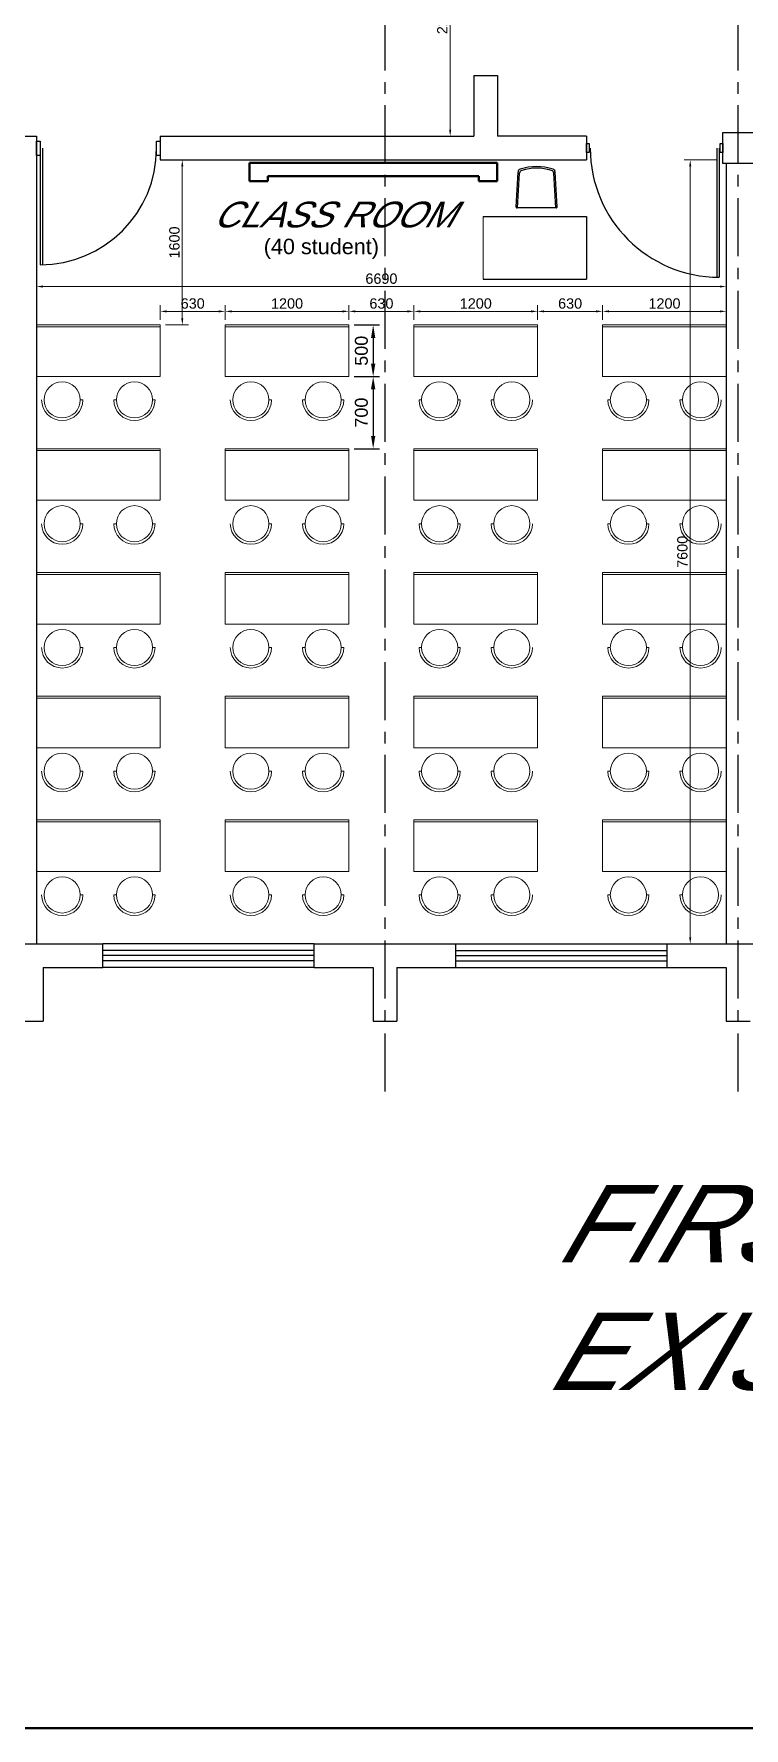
# Model space of a CAD drawing. Extents: x 348043 to 758301, y 133827 to 256568.
# Drawn here: x 588428 to 595315, y 199776 to 216205 of the extents above; entities that cross this region are included whole.
import ezdxf
from ezdxf.enums import TextEntityAlignment as Align

# ---------------------------------------------------------------- set-up
doc = ezdxf.new("R2010")
doc.units = 0
doc.header["$LTSCALE"] = 900
doc.header["$MEASUREMENT"] = 0
doc.header["$PDMODE"] = 34
doc.linetypes.add('ACAD_ISO02W100', pattern=[15, 12, -3])
doc.linetypes.add('CENTER', pattern=[2, 1.25, -0.25, 0.25, -0.25])
doc.layers.get('0').update_dxf_attribs({"color": 1, "linetype": 'CONTINUOUS'})
doc.layers.get('DEFPOINTS').update_dxf_attribs({"color": 3, "linetype": 'CONTINUOUS'})
doc.layers.add('COL', color=6, linetype='CONTINUOUS', lineweight=25)
doc.layers.add('door', color=163, linetype='CONTINUOUS')
doc.layers.add('TEXT', color=2, linetype='CONTINUOUS')
doc.styles.add('ROMANS', font='arial.ttf')
doc.dimstyles.new('MSADIM', dxfattribs={"dimscale": 50, "dimtxt": 2.5, "dimasz": 2.5, "dimexe": 1.2, "dimexo": 1, "dimgap": 1, "dimtad": 1, "dimdec": 0, "dimzin": 1, "dimdsep": 46, "dimtxsty": 'ROMANS', "dimcen": 0, "dimclrd": 3, "dimclrt": 6, "dimadec": 0, "dimazin": 0, "dimtfac": 1, "dimtdec": 0, "dimtofl": 0, "dimtmove": 0, "dimatfit": 3, "dimfxl": 1, "dimtvp": 0.1, "dimtolj": 1, "dimtzin": 1, "dimarcsym": 0})

# ---------------------------------------------------------------- blocks, each defined once
blk = doc.blocks.new('*D126')
at = {"layer": 'DEFPOINTS', "color": 0, "lineweight": 50, "ltscale": 1.25}
for p in [(595108, 214982), (594793, 207382), (595108, 207382)]:
    blk.add_point(p, dxfattribs=at)
at = {"layer": 'door', "color": 0, "lineweight": 9, "ltscale": 1.25}
blk.add_line((595058, 214982), (594733, 214982), dxfattribs=at)
at = {"layer": 'door', "color": 3, "lineweight": 9, "ltscale": 1.25}
blk.add_line((594793, 214920), (594793, 207445), dxfattribs=at)
at = {"layer": 'door', "color": 0, "linetype": 'ACAD_ISO02W100', "lineweight": 9, "ltscale": 1.25}
blk.add_line((595058, 207382), (594733, 207382), dxfattribs=at)
at = {"layer": 'door', "color": 3, "lineweight": 50, "ltscale": 1.25}
for points in [[(594782, 214920), (594803, 214920), (594793, 214982)], [(594782, 207445), (594803, 207445), (594793, 207382)]]:
    blk.add_solid(points, dxfattribs=at)
at = {"layer": 'door', "color": 6, "lineweight": 5, "ltscale": 1.25, "insert": (594717, 211182), "char_height": 100, "attachment_point": 5, "rotation": 90, "style": 'ROMANS'}
blk.add_mtext('\\A1;7600', dxfattribs=at)
blk = doc.blocks.new('*D141')
at = {"layer": 'DEFPOINTS', "color": 0, "lineweight": 50, "ltscale": 1.25}
for p in [(592465, 217502), (592693, 217502), (592693, 215212)]:
    blk.add_point(p, dxfattribs=at)
at = {"layer": 'door', "color": 0, "linetype": 'ACAD_ISO02W100', "lineweight": 9, "ltscale": 1.25}
blk.add_line((592643, 217502), (592405, 217502), dxfattribs=at)
at = {"layer": 'door', "color": 3, "lineweight": 9, "ltscale": 1.25}
blk.add_line((592465, 215275), (592465, 217440), dxfattribs=at)
at = {"layer": 'door', "color": 0, "lineweight": 9, "ltscale": 1.25}
blk.add_line((592643, 215212), (592405, 215212), dxfattribs=at)
at = {"layer": 'door', "color": 3, "lineweight": 50, "ltscale": 1.25}
for points in [[(592455, 217440), (592475, 217440), (592465, 217502)], [(592455, 215275), (592475, 215275), (592465, 215212)]]:
    blk.add_solid(points, dxfattribs=at)
at = {"layer": 'door', "color": 6, "lineweight": 5, "ltscale": 1.25, "insert": (592389, 216357), "char_height": 100, "attachment_point": 5, "rotation": 90, "style": 'ROMANS'}
blk.add_mtext('\\A1;2290', dxfattribs=at)
blk = doc.blocks.new('*D161')
at = {"layer": 'DEFPOINTS', "color": 0, "lineweight": 50, "ltscale": 1.25}
for p in [(589653, 214982), (589867, 214982), (589653, 213382)]:
    blk.add_point(p, dxfattribs=at)
at = {"layer": 'door', "color": 0, "linetype": 'ACAD_ISO02W100', "lineweight": 9, "ltscale": 1.25}
blk.add_line((589703, 214982), (589927, 214982), dxfattribs=at)
at = {"layer": 'door', "color": 3, "lineweight": 9, "ltscale": 1.25}
blk.add_line((589867, 213445), (589867, 214920), dxfattribs=at)
at = {"layer": 'door', "color": 0, "lineweight": 9, "ltscale": 1.25}
blk.add_line((589703, 213382), (589927, 213382), dxfattribs=at)
at = {"layer": 'door', "color": 3, "lineweight": 50, "ltscale": 1.25}
for points in [[(589857, 214920), (589877, 214920), (589867, 214982)], [(589857, 213445), (589877, 213445), (589867, 213382)]]:
    blk.add_solid(points, dxfattribs=at)
at = {"layer": 'door', "color": 6, "lineweight": 5, "ltscale": 1.25, "insert": (589791, 214182), "char_height": 100, "attachment_point": 5, "rotation": 90, "style": 'ROMANS'}
blk.add_mtext('\\A1;1600', dxfattribs=at)
blk = doc.blocks.new('*D162')
at = {"layer": 'DEFPOINTS', "color": 0, "lineweight": 50, "ltscale": 1.25}
for p in [(591483, 213514), (590283, 213382), (591483, 213382)]:
    blk.add_point(p, dxfattribs=at)
at = {"layer": 'door', "color": 0, "lineweight": 9, "ltscale": 1.25}
blk.add_line((590283, 213432), (590283, 213574), dxfattribs=at)
at = {"layer": 'door', "color": 3, "lineweight": 9, "ltscale": 1.25}
blk.add_line((590345, 213514), (591420, 213514), dxfattribs=at)
at = {"layer": 'door', "color": 0, "linetype": 'ACAD_ISO02W100', "lineweight": 9, "ltscale": 1.25}
blk.add_line((591483, 213432), (591483, 213574), dxfattribs=at)
at = {"layer": 'door', "color": 3, "lineweight": 50, "ltscale": 1.25}
for points in [[(590345, 213524), (590345, 213504), (590283, 213514)], [(591420, 213524), (591420, 213504), (591483, 213514)]]:
    blk.add_solid(points, dxfattribs=at)
at = {"layer": 'door', "color": 6, "lineweight": 5, "ltscale": 1.25, "insert": (590883, 213590), "char_height": 100, "attachment_point": 5, "style": 'ROMANS'}
blk.add_mtext('\\A1;1200', dxfattribs=at)
blk = doc.blocks.new('*D163')
at = {"layer": 'DEFPOINTS', "color": 0, "lineweight": 50, "ltscale": 1.25}
for p in [(592113, 213514), (591483, 213382), (592113, 213382)]:
    blk.add_point(p, dxfattribs=at)
at = {"layer": 'door', "color": 0, "lineweight": 9, "ltscale": 1.25}
blk.add_line((591483, 213432), (591483, 213574), dxfattribs=at)
at = {"layer": 'door', "color": 3, "lineweight": 9, "ltscale": 1.25}
blk.add_line((591545, 213514), (592050, 213514), dxfattribs=at)
at = {"layer": 'door', "color": 0, "linetype": 'ACAD_ISO02W100', "lineweight": 9, "ltscale": 1.25}
blk.add_line((592113, 213432), (592113, 213574), dxfattribs=at)
at = {"layer": 'door', "color": 3, "lineweight": 50, "ltscale": 1.25}
for points in [[(591545, 213524), (591545, 213504), (591483, 213514)], [(592050, 213524), (592050, 213504), (592113, 213514)]]:
    blk.add_solid(points, dxfattribs=at)
at = {"layer": 'door', "color": 6, "lineweight": 5, "ltscale": 1.25, "insert": (591798, 213590), "char_height": 100, "attachment_point": 5, "style": 'ROMANS'}
blk.add_mtext('\\A1;630', dxfattribs=at)
blk = doc.blocks.new('*D164')
at = {"layer": 'DEFPOINTS', "color": 0, "lineweight": 50, "ltscale": 1.25}
for p in [(591483, 213382), (591483, 212882), (591718, 212882)]:
    blk.add_point(p, dxfattribs=at)
at = {"layer": 'door', "color": 0, "lineweight": -2, "ltscale": 1.25}
for p, q in [((591533, 213382), (591778, 213382)), ((591533, 212882), (591778, 212882))]:
    blk.add_line(p, q, dxfattribs=at)
at = {"layer": 'door', "color": 3, "lineweight": -2, "ltscale": 1.25}
blk.add_line((591718, 213257), (591718, 213007), dxfattribs=at)
at = {"layer": 'door', "color": 3, "lineweight": 50, "ltscale": 1.25}
for points in [[(591697, 213257), (591739, 213257), (591718, 213382)], [(591697, 213007), (591739, 213007), (591718, 212882)]]:
    blk.add_solid(points, dxfattribs=at)
at = {"layer": 'door', "color": 6, "lineweight": 50, "ltscale": 1.25, "insert": (591604, 213132), "char_height": 125, "attachment_point": 5, "rotation": 90, "style": 'ROMANS'}
blk.add_mtext('\\A1;500', dxfattribs=at)
blk = doc.blocks.new('*D165')
at = {"layer": 'DEFPOINTS', "color": 0, "lineweight": 50, "ltscale": 1.25}
for p in [(591483, 212882), (591483, 212182), (591718, 212182)]:
    blk.add_point(p, dxfattribs=at)
at = {"layer": 'door', "color": 0, "lineweight": -2, "ltscale": 1.25}
for p, q in [((591533, 212882), (591778, 212882)), ((591533, 212182), (591778, 212182))]:
    blk.add_line(p, q, dxfattribs=at)
at = {"layer": 'door', "color": 3, "lineweight": -2, "ltscale": 1.25}
blk.add_line((591718, 212757), (591718, 212307), dxfattribs=at)
at = {"layer": 'door', "color": 3, "lineweight": 50, "ltscale": 1.25}
for points in [[(591697, 212757), (591739, 212757), (591718, 212882)], [(591697, 212307), (591739, 212307), (591718, 212182)]]:
    blk.add_solid(points, dxfattribs=at)
at = {"layer": 'door', "color": 6, "lineweight": 50, "ltscale": 1.25, "insert": (591604, 212532), "char_height": 125, "attachment_point": 5, "rotation": 90, "style": 'ROMANS'}
blk.add_mtext('\\A1;700', dxfattribs=at)
blk = doc.blocks.new('*D166')
at = {"layer": 'DEFPOINTS', "color": 0, "lineweight": 50, "ltscale": 1.25}
for p in [(590283, 213514), (589653, 213382), (590283, 213382)]:
    blk.add_point(p, dxfattribs=at)
at = {"layer": 'door', "color": 0, "lineweight": 9, "ltscale": 1.25}
blk.add_line((589653, 213432), (589653, 213574), dxfattribs=at)
at = {"layer": 'door', "color": 3, "lineweight": 9, "ltscale": 1.25}
blk.add_line((589715, 213514), (590220, 213514), dxfattribs=at)
at = {"layer": 'door', "color": 0, "linetype": 'ACAD_ISO02W100', "lineweight": 9, "ltscale": 1.25}
blk.add_line((590283, 213432), (590283, 213574), dxfattribs=at)
at = {"layer": 'door', "color": 3, "lineweight": 50, "ltscale": 1.25}
for points in [[(589715, 213524), (589715, 213504), (589653, 213514)], [(590220, 213524), (590220, 213504), (590283, 213514)]]:
    blk.add_solid(points, dxfattribs=at)
at = {"layer": 'door', "color": 6, "lineweight": 5, "ltscale": 1.25, "insert": (589968, 213590), "char_height": 100, "attachment_point": 5, "style": 'ROMANS'}
blk.add_mtext('\\A1;630', dxfattribs=at)
blk = doc.blocks.new('*D167')
at = {"layer": 'DEFPOINTS', "color": 0, "lineweight": 50, "ltscale": 1.25}
for p in [(593313, 213514), (592113, 213382), (593313, 213382)]:
    blk.add_point(p, dxfattribs=at)
at = {"layer": 'door', "color": 0, "lineweight": 9, "ltscale": 1.25}
blk.add_line((592113, 213432), (592113, 213574), dxfattribs=at)
at = {"layer": 'door', "color": 3, "lineweight": 9, "ltscale": 1.25}
blk.add_line((592175, 213514), (593250, 213514), dxfattribs=at)
at = {"layer": 'door', "color": 0, "linetype": 'ACAD_ISO02W100', "lineweight": 9, "ltscale": 1.25}
blk.add_line((593313, 213432), (593313, 213574), dxfattribs=at)
at = {"layer": 'door', "color": 3, "lineweight": 50, "ltscale": 1.25}
for points in [[(592175, 213524), (592175, 213504), (592113, 213514)], [(593250, 213524), (593250, 213504), (593313, 213514)]]:
    blk.add_solid(points, dxfattribs=at)
at = {"layer": 'door', "color": 6, "lineweight": 5, "ltscale": 1.25, "insert": (592713, 213590), "char_height": 100, "attachment_point": 5, "style": 'ROMANS'}
blk.add_mtext('\\A1;1200', dxfattribs=at)
blk = doc.blocks.new('*D168')
at = {"layer": 'DEFPOINTS', "color": 0, "lineweight": 50, "ltscale": 1.25}
for p in [(593943, 213514), (593313, 213382), (593943, 213382)]:
    blk.add_point(p, dxfattribs=at)
at = {"layer": 'door', "color": 0, "lineweight": 9, "ltscale": 1.25}
blk.add_line((593313, 213432), (593313, 213574), dxfattribs=at)
at = {"layer": 'door', "color": 3, "lineweight": 9, "ltscale": 1.25}
blk.add_line((593375, 213514), (593880, 213514), dxfattribs=at)
at = {"layer": 'door', "color": 0, "linetype": 'ACAD_ISO02W100', "lineweight": 9, "ltscale": 1.25}
blk.add_line((593943, 213432), (593943, 213574), dxfattribs=at)
at = {"layer": 'door', "color": 3, "lineweight": 50, "ltscale": 1.25}
for points in [[(593375, 213524), (593375, 213504), (593313, 213514)], [(593880, 213524), (593880, 213504), (593943, 213514)]]:
    blk.add_solid(points, dxfattribs=at)
at = {"layer": 'door', "color": 6, "lineweight": 5, "ltscale": 1.25, "insert": (593628, 213590), "char_height": 100, "attachment_point": 5, "style": 'ROMANS'}
blk.add_mtext('\\A1;630', dxfattribs=at)
blk = doc.blocks.new('*D169')
at = {"layer": 'DEFPOINTS', "color": 0, "lineweight": 50, "ltscale": 1.25}
for p in [(595143, 213514), (593943, 213382), (595143, 213382)]:
    blk.add_point(p, dxfattribs=at)
at = {"layer": 'door', "color": 0, "lineweight": 9, "ltscale": 1.25}
blk.add_line((593943, 213432), (593943, 213574), dxfattribs=at)
at = {"layer": 'door', "color": 3, "lineweight": 9, "ltscale": 1.25}
blk.add_line((594005, 213514), (595080, 213514), dxfattribs=at)
at = {"layer": 'door', "color": 0, "linetype": 'ACAD_ISO02W100', "lineweight": 9, "ltscale": 1.25}
blk.add_line((595143, 213432), (595143, 213574), dxfattribs=at)
at = {"layer": 'door', "color": 3, "lineweight": 50, "ltscale": 1.25}
for points in [[(594005, 213524), (594005, 213504), (593943, 213514)], [(595080, 213524), (595080, 213504), (595143, 213514)]]:
    blk.add_solid(points, dxfattribs=at)
at = {"layer": 'door', "color": 6, "lineweight": 5, "ltscale": 1.25, "insert": (594543, 213590), "char_height": 100, "attachment_point": 5, "style": 'ROMANS'}
blk.add_mtext('\\A1;1200', dxfattribs=at)
blk = doc.blocks.new('*D170')
at = {"layer": 'DEFPOINTS', "color": 0, "lineweight": 50, "ltscale": 1.25}
for p in [(595143, 213755), (588453, 213733), (595143, 213733)]:
    blk.add_point(p, dxfattribs=at)
at = {"layer": 'door', "color": 0, "lineweight": 9, "ltscale": 1.25}
blk.add_line((588453, 213783), (588453, 213815), dxfattribs=at)
at = {"layer": 'door', "color": 3, "lineweight": 9, "ltscale": 1.25}
blk.add_line((588515, 213755), (595080, 213755), dxfattribs=at)
at = {"layer": 'door', "color": 0, "linetype": 'ACAD_ISO02W100', "lineweight": 9, "ltscale": 1.25}
blk.add_line((595143, 213783), (595143, 213815), dxfattribs=at)
at = {"layer": 'door', "color": 3, "lineweight": 50, "ltscale": 1.25}
for points in [[(588515, 213765), (588515, 213745), (588453, 213755)], [(595080, 213765), (595080, 213745), (595143, 213755)]]:
    blk.add_solid(points, dxfattribs=at)
at = {"layer": 'door', "color": 6, "lineweight": 5, "ltscale": 1.25, "insert": (591798, 213831), "char_height": 100, "attachment_point": 5, "style": 'ROMANS'}
blk.add_mtext('\\A1;6690', dxfattribs=at)

msp = doc.modelspace()

# ---------------------------------------------------------------- linework, layer by layer
at = {"color": 1, "linetype": 'Continuous'}
for p, q in [((593103.5, 214528.5), (593122.7, 214865.5)), ((593118, 214517.9), (593137.1, 214854.3)), ((593487.9, 214517.9), (593468.8, 214854.3)), ((593502.3, 214528.5), (593483.2, 214865.5)), ((592786.2, 214435), (593786.2, 214435)), ((593492.3, 214517.9), (593113.5, 214517.9)), ((593786.2, 214435), (593786.2, 213825)), ((592786, 213825), (593786.2, 213825))]:
    msp.add_line(p, q, dxfattribs=at)
for centre, radius, start, end in [((593152.7, 214863.8), 30, 108.26776, 176.74422), ((593302.9, 214408.5), 509.4, 71.73224, 108.26776), ((593302.9, 214408.5), 494.4, 72.98637, 107.01363), ((593453.2, 214863.8), 30, 3.25578, 71.73224), ((593167, 214852.6), 30, 107.01363, 176.74422), ((593438.8, 214852.6), 30, 3.25578, 72.98637), ((593472.4, 214878.3), 10, 3.25578, 70.16199), ((593113.5, 214527.9), 10, 176.74422, 270), ((593492.3, 214527.9), 10, 270, 3.25578)]:
    msp.add_arc(centre, radius, start, end, dxfattribs=at)
at = {"layer": 'COL'}
msp.add_lwpolyline([(595407.8, 215247.3), (595407.8, 214947.3), (595107.8, 214947.3), (595107.8, 215247.3)], close=True, dxfattribs=at)
at = {"layer": 'door', "linetype": 'CENTER', "ltscale": 0.5}
for p, q in [((591832.8, 205950.1), (591832.8, 218110.3)), ((595257.8, 205950.1), (595257.8, 218110.3))]:
    msp.add_line(p, q, dxfattribs=at)
at = {"layer": 'door', "color": 3, "ltscale": 1.25}
for p, q in [((592692.8, 215802.3), (592922.8, 215802.3)), ((592692.8, 215802.3), (592692.8, 215212.3)), ((592922.8, 215802.3), (592922.8, 215212.3)), ((586927.8, 215212.3), (588452.8, 215212.3)), ((588452.8, 215212.3), (588452.8, 207382.3)), ((588452.8, 215212.3), (588452.8, 214982.3)), ((589652.8, 215212.3), (592692.8, 215212.3)), ((589652.8, 215212.3), (589652.8, 214982.3)), ((593787.8, 215212.3), (592922.8, 215212.3)), ((593787.8, 215212.3), (593787.8, 214982.3)), ((589652.8, 214982.3), (593787.8, 214982.3)), ((595142.8, 214947.3), (595142.8, 207382.3)), ((587710.3, 207382.3), (589095.3, 207382.3)), ((589095.3, 207152.3), (589095.3, 207382.3)), ((591145.3, 207382.3), (592520.3, 207382.3)), ((591145.3, 207152.3), (591145.3, 207382.3)), ((592520.3, 207152.3), (592520.3, 207382.3)), ((594570.3, 207382.3), (595945.3, 207382.3)), ((594570.3, 207152.3), (594570.3, 207382.3)), ((588517.8, 207152.3), (589095.3, 207152.3)), ((588517.8, 207152.3), (588517.8, 206632.3)), ((591145.3, 207152.3), (591717.8, 207152.3)), ((591717.8, 207152.3), (591717.8, 206632.3)), ((591947.8, 207152.3), (592520.3, 207152.3)), ((591947.8, 207152.3), (591947.8, 206632.3)), ((594570.3, 207152.3), (595142.8, 207152.3)), ((595142.8, 207152.3), (595142.8, 206632.3)), ((588287.8, 206632.3), (588517.8, 206632.3)), ((591717.8, 206632.3), (591947.8, 206632.3)), ((595142.8, 206632.3), (595372.8, 206632.3))]:
    msp.add_line(p, q, dxfattribs=at)
at = {"layer": 'door', "color": 13, "ltscale": 1.25}
for p, q in [((588488, 215095.1), (588488, 213965.5)), ((588511.4, 215095.1), (588511.4, 213965.5)), ((595049.2, 215095.1), (595049.2, 213845.7)), ((595072.6, 215095.1), (595072.6, 213845.5)), ((591145.3, 207382.3), (589095.3, 207382.3)), ((592520.3, 207382.3), (594570.3, 207382.3)), ((591145.3, 207317.3), (589095.3, 207317.3)), ((591145.3, 207267.3), (589095.3, 207267.3)), ((591145.3, 207217.3), (589095.3, 207217.3)), ((592520.3, 207317.3), (594570.3, 207317.3)), ((592520.3, 207267.3), (594570.3, 207267.3)), ((592520.3, 207217.3), (594570.3, 207217.3)), ((591145.3, 207152.3), (589095.3, 207152.3)), ((592520.3, 207152.3), (594570.3, 207152.3))]:
    msp.add_line(p, q, dxfattribs=at)
at = {"layer": 'door', "color": 1, "lineweight": 50, "ltscale": 1.25}
for p, q in [((590520.3, 214955), (592920.3, 214955)), ((590520.3, 214955), (590520.3, 214776)), ((592920.3, 214955), (592920.3, 214776)), ((590520.3, 214776), (590696.3, 214776)), ((590696.3, 214826), (592744.3, 214826)), ((590696.3, 214826), (590696.3, 214776)), ((592744.3, 214826), (592744.3, 214776)), ((592744.3, 214776), (592920.3, 214776))]:
    msp.add_line(p, q, dxfattribs=at)
at = {"layer": 'door', "color": 222, "linetype": 'ByBlock', "lineweight": 13, "ltscale": 1.25}
msp.add_line((592786.2, 213825), (592786.2, 214435), dxfattribs=at)
at = {"layer": 'door', "color": 190, "linetype": 'ByBlock', "lineweight": 5, "ltscale": 1.25}
for p, q in [((589652.8, 213363.4), (588452.8, 213363.4)), ((591482.8, 213363.4), (590282.8, 213363.4)), ((592112.8, 213363.4), (593312.8, 213363.4)), ((593942.8, 213363.4), (595142.8, 213363.4)), ((589652.8, 212163.4), (588452.8, 212163.4)), ((591482.8, 212163.4), (590282.8, 212163.4)), ((592112.8, 212163.4), (593312.8, 212163.4)), ((593942.8, 212163.4), (595142.8, 212163.4)), ((589652.8, 210963.4), (588452.8, 210963.4)), ((591482.8, 210963.4), (590282.8, 210963.4)), ((592112.8, 210963.4), (593312.8, 210963.4)), ((593942.8, 210963.4), (595142.8, 210963.4)), ((589652.8, 209763.4), (588452.8, 209763.4)), ((591482.8, 209763.4), (590282.8, 209763.4)), ((592112.8, 209763.4), (593312.8, 209763.4)), ((593942.8, 209763.4), (595142.8, 209763.4)), ((589652.8, 208563.4), (588452.8, 208563.4)), ((591482.8, 208563.4), (590282.8, 208563.4)), ((592112.8, 208563.4), (593312.8, 208563.4)), ((593942.8, 208563.4), (595142.8, 208563.4))]:
    msp.add_line(p, q, dxfattribs=at)
at = {"layer": 'door', "color": 3, "linetype": 'ByBlock', "lineweight": 5, "ltscale": 1.25}
for p, q in [((588902.8, 212655.1), (588877.8, 212655.1)), ((589202.8, 212655.1), (589227.8, 212655.1)), ((589577.8, 212655.1), (589602.8, 212655.1)), ((590732.8, 212655.1), (590707.8, 212655.1)), ((591032.8, 212655.1), (591057.8, 212655.1)), ((591407.8, 212655.1), (591432.8, 212655.1)), ((592187.8, 212655.1), (592162.8, 212655.1)), ((592562.8, 212655.1), (592537.8, 212655.1)), ((592862.8, 212655.1), (592887.8, 212655.1)), ((594017.8, 212655.1), (593992.8, 212655.1)), ((594392.8, 212655.1), (594367.8, 212655.1)), ((594692.8, 212655.1), (594717.8, 212655.1)), ((588902.8, 211455.1), (588877.8, 211455.1)), ((589202.8, 211455.1), (589227.8, 211455.1)), ((589577.8, 211455.1), (589602.8, 211455.1)), ((590732.8, 211455.1), (590707.8, 211455.1)), ((591032.8, 211455.1), (591057.8, 211455.1)), ((591407.8, 211455.1), (591432.8, 211455.1)), ((592187.8, 211455.1), (592162.8, 211455.1)), ((592562.8, 211455.1), (592537.8, 211455.1)), ((592862.8, 211455.1), (592887.8, 211455.1)), ((594017.8, 211455.1), (593992.8, 211455.1)), ((594392.8, 211455.1), (594367.8, 211455.1)), ((594692.8, 211455.1), (594717.8, 211455.1)), ((588902.8, 210255.1), (588877.8, 210255.1)), ((589202.8, 210255.1), (589227.8, 210255.1)), ((589577.8, 210255.1), (589602.8, 210255.1)), ((590732.8, 210255.1), (590707.8, 210255.1)), ((591032.8, 210255.1), (591057.8, 210255.1)), ((591407.8, 210255.1), (591432.8, 210255.1)), ((592187.8, 210255.1), (592162.8, 210255.1)), ((592562.8, 210255.1), (592537.8, 210255.1)), ((592862.8, 210255.1), (592887.8, 210255.1)), ((594017.8, 210255.1), (593992.8, 210255.1)), ((594392.8, 210255.1), (594367.8, 210255.1)), ((594692.8, 210255.1), (594717.8, 210255.1)), ((588902.8, 209055.1), (588877.8, 209055.1)), ((589202.8, 209055.1), (589227.8, 209055.1)), ((589577.8, 209055.1), (589602.8, 209055.1)), ((590732.8, 209055.1), (590707.8, 209055.1)), ((591032.8, 209055.1), (591057.8, 209055.1)), ((591407.8, 209055.1), (591432.8, 209055.1)), ((592187.8, 209055.1), (592162.8, 209055.1)), ((592562.8, 209055.1), (592537.8, 209055.1)), ((592862.8, 209055.1), (592887.8, 209055.1)), ((594017.8, 209055.1), (593992.8, 209055.1)), ((594392.8, 209055.1), (594367.8, 209055.1)), ((594692.8, 209055.1), (594717.8, 209055.1)), ((588902.8, 207855.1), (588877.8, 207855.1)), ((589202.8, 207855.1), (589227.8, 207855.1)), ((589577.8, 207855.1), (589602.8, 207855.1)), ((590732.8, 207855.1), (590707.8, 207855.1)), ((591032.8, 207855.1), (591057.8, 207855.1)), ((591407.8, 207855.1), (591432.8, 207855.1)), ((592187.8, 207855.1), (592162.8, 207855.1)), ((592562.8, 207855.1), (592537.8, 207855.1)), ((592862.8, 207855.1), (592887.8, 207855.1)), ((594017.8, 207855.1), (593992.8, 207855.1)), ((594392.8, 207855.1), (594367.8, 207855.1)), ((594692.8, 207855.1), (594717.8, 207855.1))]:
    msp.add_line(p, q, dxfattribs=at)
at = {"layer": 'door', "color": 1, "lineweight": 50, "ltscale": 1.25}
msp.add_lwpolyline([(579518.7, 199776), (627593, 199776), (627593, 256567.9), (579518.7, 256567.9)], close=True, dxfattribs=at)
at = {"layer": 'door', "color": 13, "ltscale": 1.25}
for points in [[(588452.8, 215165.9), (588488, 215165.9), (588488, 215024.3), (588452.8, 215024.3)], [(589617.6, 215165.9), (589652.8, 215165.9), (589652.8, 215024.3), (589617.6, 215024.3)], [(593787.8, 215140.7), (593812.8, 215140.7), (593812.8, 215053.9), (593787.8, 215053.9)], [(595082.8, 215140.7), (595107.8, 215140.7), (595107.8, 215053.9), (595082.8, 215053.9)]]:
    msp.add_lwpolyline(points, close=True, dxfattribs=at)
at = {"layer": 'door', "color": 190, "linetype": 'ByBlock', "lineweight": 5, "ltscale": 1.25}
for points in [[(589652.8, 213382.3), (588452.8, 213382.3), (588452.8, 212882.3), (589652.8, 212882.3)], [(591482.8, 213382.3), (590282.8, 213382.3), (590282.8, 212882.3), (591482.8, 212882.3)], [(592112.8, 213382.3), (593312.8, 213382.3), (593312.8, 212882.3), (592112.8, 212882.3)], [(593942.8, 213382.3), (595142.8, 213382.3), (595142.8, 212882.3), (593942.8, 212882.3)], [(589652.8, 212182.3), (588452.8, 212182.3), (588452.8, 211682.3), (589652.8, 211682.3)], [(591482.8, 212182.3), (590282.8, 212182.3), (590282.8, 211682.3), (591482.8, 211682.3)], [(592112.8, 212182.3), (593312.8, 212182.3), (593312.8, 211682.3), (592112.8, 211682.3)], [(593942.8, 212182.3), (595142.8, 212182.3), (595142.8, 211682.3), (593942.8, 211682.3)], [(589652.8, 210982.3), (588452.8, 210982.3), (588452.8, 210482.3), (589652.8, 210482.3)], [(591482.8, 210982.3), (590282.8, 210982.3), (590282.8, 210482.3), (591482.8, 210482.3)], [(592112.8, 210982.3), (593312.8, 210982.3), (593312.8, 210482.3), (592112.8, 210482.3)], [(593942.8, 210982.3), (595142.8, 210982.3), (595142.8, 210482.3), (593942.8, 210482.3)], [(589652.8, 209782.3), (588452.8, 209782.3), (588452.8, 209282.3), (589652.8, 209282.3)], [(591482.8, 209782.3), (590282.8, 209782.3), (590282.8, 209282.3), (591482.8, 209282.3)], [(592112.8, 209782.3), (593312.8, 209782.3), (593312.8, 209282.3), (592112.8, 209282.3)], [(593942.8, 209782.3), (595142.8, 209782.3), (595142.8, 209282.3), (593942.8, 209282.3)], [(589652.8, 208582.3), (588452.8, 208582.3), (588452.8, 208082.3), (589652.8, 208082.3)], [(591482.8, 208582.3), (590282.8, 208582.3), (590282.8, 208082.3), (591482.8, 208082.3)], [(592112.8, 208582.3), (593312.8, 208582.3), (593312.8, 208082.3), (592112.8, 208082.3)], [(593942.8, 208582.3), (595142.8, 208582.3), (595142.8, 208082.3), (593942.8, 208082.3)]]:
    msp.add_lwpolyline(points, close=True, dxfattribs=at)
at = {"layer": 'door', "color": 3, "linetype": 'ByBlock', "lineweight": 5, "ltscale": 1.25}
for centre in [(588702.8, 212655.1), (589402.8, 212655.1), (590532.8, 212655.1), (591232.8, 212655.1), (592362.8, 212655.1), (593062.8, 212655.1), (594192.8, 212655.1), (594892.8, 212655.1), (588702.8, 211455.1), (589402.8, 211455.1), (590532.8, 211455.1), (591232.8, 211455.1), (592362.8, 211455.1), (593062.8, 211455.1), (594192.8, 211455.1), (594892.8, 211455.1), (588702.8, 210255.1), (589402.8, 210255.1), (590532.8, 210255.1), (591232.8, 210255.1), (592362.8, 210255.1), (593062.8, 210255.1), (594192.8, 210255.1), (594892.8, 210255.1), (588702.8, 209055.1), (589402.8, 209055.1), (590532.8, 209055.1), (591232.8, 209055.1), (592362.8, 209055.1), (593062.8, 209055.1), (594192.8, 209055.1), (594892.8, 209055.1), (588702.8, 207855.1), (589402.8, 207855.1), (590532.8, 207855.1), (591232.8, 207855.1), (592362.8, 207855.1), (593062.8, 207855.1), (594192.8, 207855.1), (594892.8, 207855.1)]:
    msp.add_circle(centre, 175, dxfattribs=at)
at = {"layer": 'door', "color": 13, "ltscale": 1.25}
for centre, radius, start, end in [((588488, 215095.1), 1129.6, 270, 0), ((595072.6, 215095.1), 1249.6, 180, 270)]:
    msp.add_arc(centre, radius, start, end, dxfattribs=at)
at = {"layer": 'door', "color": 3, "linetype": 'ByBlock', "lineweight": 5, "ltscale": 1.25}
for centre in [(588702.8, 212655.1), (589402.8, 212655.1), (590532.8, 212655.1), (591232.8, 212655.1), (592362.8, 212655.1), (593062.8, 212655.1), (594192.8, 212655.1), (594892.8, 212655.1), (588702.8, 211455.1), (589402.8, 211455.1), (590532.8, 211455.1), (591232.8, 211455.1), (592362.8, 211455.1), (593062.8, 211455.1), (594192.8, 211455.1), (594892.8, 211455.1), (588702.8, 210255.1), (589402.8, 210255.1), (590532.8, 210255.1), (591232.8, 210255.1), (592362.8, 210255.1), (593062.8, 210255.1), (594192.8, 210255.1), (594892.8, 210255.1), (588702.8, 209055.1), (589402.8, 209055.1), (590532.8, 209055.1), (591232.8, 209055.1), (592362.8, 209055.1), (593062.8, 209055.1), (594192.8, 209055.1), (594892.8, 209055.1), (588702.8, 207855.1), (589402.8, 207855.1), (590532.8, 207855.1), (591232.8, 207855.1), (592362.8, 207855.1), (593062.8, 207855.1), (594192.8, 207855.1), (594892.8, 207855.1)]:
    msp.add_arc(centre, 200, 180, 0, dxfattribs=at)

# ---------------------------------------------------------------- texts
at = {"layer": 'TEXT', "color": 4, "style": 'ROMANS', "oblique": 30}
msp.add_text('CLASS ROOM', height=250, dxfattribs=at).set_placement((590160.7, 214327.9))
at = {"layer": 'TEXT', "color": 4, "style": 'ROMANS'}
msp.add_text('(40 student)', height=150, dxfattribs=at).set_placement((590656.5, 214068.6))
at = {"layer": 'TEXT', "color": 1, "style": 'ROMANS', "oblique": 30}
for s, p in [('FIRST FLOOR PLAN', (598438.6, 204668.4)), ('EXISTING NR BLDG.', (598438.6, 203431.4))]:
    msp.add_text(s, height=750, dxfattribs=at).set_placement(p, align=Align.MIDDLE)

# ---------------------------------------------------------------- dimensions: what is measured, and where the dimension line sits
at = {"layer": 'door', "color": 1, "lineweight": 5, "ltscale": 1.25}
for p1, p2, distance, picture, middle in [((592692.8, 215212.3), (592692.8, 217502.3), 227.8, '*D141', (592388.9, 216357.3)), ((589652.8, 213382.3), (589652.8, 214982.3), -214.2, '*D161', (589790.9, 214182.3))]:
    dim = msp.add_aligned_dim(p1=p1, p2=p2, distance=distance, dimstyle='MSADIM', override={"dimtxt": 2, "dimasz": 1.25, "dimgap": 0.5, "dimlwd": 9, "dimlwe": 9}, dxfattribs=at)
    dim.commit()
    dim.dimension.update_dxf_attribs({"geometry": picture, "text_midpoint": middle})
dim = msp.add_linear_dim(base=(594792.8, 207382.3), p1=(595107.8, 214982.3), p2=(595107.8, 207382.3), angle=90, dimstyle='MSADIM', override={"dimtxt": 2, "dimasz": 1.25, "dimgap": 0.5, "dimlwd": 9, "dimlwe": 9}, dxfattribs=at)
dim.commit()
dim.dimension.update_dxf_attribs({"geometry": '*D126', "text_midpoint": (594716.7, 211182.3)})
for base, p1, p2, picture, middle in [((595142.8, 213755), (588452.8, 213733), (595142.8, 213733), '*D170', (591797.8, 213831.1)), ((590282.8, 213514), (589652.8, 213382.3), (590282.8, 213382.3), '*D166', (589967.8, 213590.1)), ((591482.8, 213514), (590282.8, 213382.3), (591482.8, 213382.3), '*D162', (590882.8, 213590.1)), ((592112.8, 213514), (591482.8, 213382.3), (592112.8, 213382.3), '*D163', (591797.8, 213590.1)), ((593312.8, 213514), (592112.8, 213382.3), (593312.8, 213382.3), '*D167', (592712.8, 213590.1)), ((593942.8, 213514), (593312.8, 213382.3), (593942.8, 213382.3), '*D168', (593627.8, 213590.1)), ((595142.8, 213514), (593942.8, 213382.3), (595142.8, 213382.3), '*D169', (594542.8, 213590.1))]:
    dim = msp.add_linear_dim(base=base, p1=p1, p2=p2, dimstyle='MSADIM', override={"dimtxt": 2, "dimasz": 1.25, "dimgap": 0.5, "dimlwd": 9, "dimlwe": 9}, dxfattribs=at)
    dim.commit()
    dim.dimension.update_dxf_attribs({"geometry": picture, "text_midpoint": middle})
at = {"layer": 'door', "color": 1, "lineweight": 50, "ltscale": 1.25}
for base, p1, p2, picture, middle in [((591718, 212882.3), (591482.8, 213382.3), (591482.8, 212882.3), '*D164', (591604.2, 213132.3)), ((591718, 212182.3), (591482.8, 212882.3), (591482.8, 212182.3), '*D165', (591604.2, 212532.3))]:
    dim = msp.add_linear_dim(base=base, p1=p1, p2=p2, angle=90, dimstyle='MSADIM', override={"dimfxl": 50, "dimfxlon": 1}, dxfattribs=at)
    dim.commit()
    dim.dimension.update_dxf_attribs({"geometry": picture, "text_midpoint": middle})

doc.saveas('drawing.dxf')
